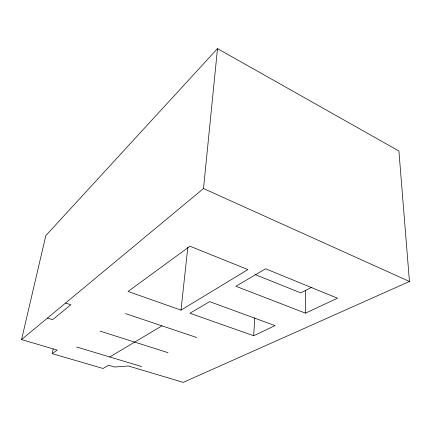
<?xml version="1.0" encoding="UTF-8"?>
<svg xmlns="http://www.w3.org/2000/svg" width="431" height="431" viewBox="0 0 431 431"><rect width="100%" height="100%" fill="white"/><g stroke="black" fill="none" stroke-linecap="round" stroke-linejoin="round"><path stroke-width="0.65" d="M305.493 313.148L337.473 298.198L265.647 268.788L235.849 286.254L305.493 313.148L305.59 290.435M253.697 335.727L275.026 325.61L209.655 301.641L189.893 313.251L253.697 335.727L254.753 317.728M52.237 353.673L57.258 350.107L21.55 339.574L203.513 188.541L217.493 48.628L398.912 151.001L409.45 281.486L183.234 382.372L128.384 365.994L114.657 367.034L108.607 365.251L103.02 368.473L52.237 353.673L53.191 349.062M181.004 310.115L247.922 269.58L189.963 246.22L128.05 291.458L181.004 310.115L187.819 247.254M21.55 339.574L45.826 235.606L217.493 48.628M109.743 356.96L161.948 325.841M311.92 287.175L300.73 292.881L255.125 274.574M76.583 346.977L141.654 366.565M47.453 318.078L52.534 319.678L70.856 304.787L65.56 303.047M99.965 331.078L167.998 352.666M125.604 313.639L196.703 337.511M203.513 188.541L409.45 281.486"/></g></svg>
